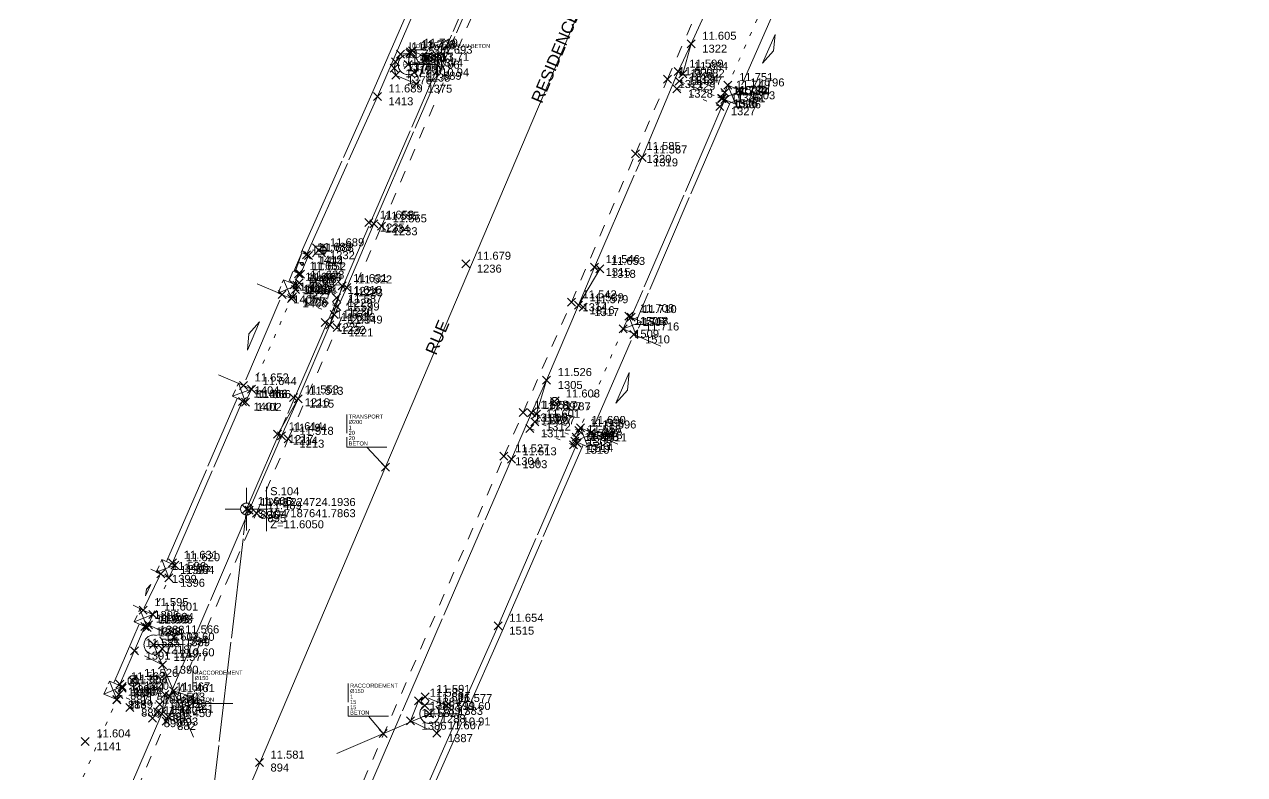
# Model space of a CAD drawing. Header units: metres. Extents: x 1224602 to 1224842, y 7187490 to 7187733.
# Drawn here: x 1224718.64 to 1224749.13, y 7187635.15 to 7187653.9 of the extents above; entities that cross this region are included whole.
import ezdxf
from ezdxf.enums import TextEntityAlignment as Align

# ---------------------------------------------------------------- set-up
doc = ezdxf.new("R2010")
doc.units = ezdxf.units.M
doc.header["$PDMODE"] = 3
doc.header["$PDSIZE"] = 0.1
for name, pattern in [('LL_0821', [0.7, 0.5, -0.2]), ('LL_0822', [2.5, 2.5, 0]), ('LL_0824', [0.35, 0.1, -0.25]), ('LL_0827', [0.2, 0.1, -0.1]), ('LL_0829', [0.6, 0.3, -0.3]), ('SL_1146', [2.5, 2.5, 0]), ('Socle_Continu', [2.5, 2.5, 0]), ('YL_2901', [2.5, 2.5, 0])]:
    doc.linetypes.add(name, pattern=pattern)
for name, color, linetype, lineweight in [('CLOTU_SCS', 212, 'Socle_Continu', 13), ('EAUPO_SCS', 140, 'Socle_Continu', 13), ('ELECT_SCS', 1, 'Socle_Continu', 13), ('GAZFL_SCS', 40, 'Socle_Continu', 13), ('HABIL_SCI', 7, 'Socle_Continu', 13), ('SIGTA_SCI', 7, 'Socle_Continu', 13), ('SIGTM_PSI', 1, 'Socle_Continu', 13), ('SIGTM_SCI', 1, 'Socle_Continu', 13), ('SIGTO_PSI', 255, 'Socle_Continu', 13), ('SIGTO_SCI', 255, 'Socle_Continu', 13), ('TELEC_SCS', 3, 'Socle_Continu', 13), ('VOIRI_SCS', 7, 'Socle_Continu', 13)]:
    doc.layers.add(name, color=color, linetype=linetype, lineweight=lineweight)
for name, color, linetype, lineweight, true_color in [('EAUUS_PSI', 7, 'Socle_Continu', 13, 0x7f3f00), ('EAUUS_SCI', 7, 'Socle_Continu', 13, 0x7f3f00), ('EAUUS_SCS', 7, 'Socle_Continu', 13, 0x7f3f00), ('EAUUS_SCT', 7, 'Socle_Continu', 13, 0x7f3f00), ('SIGTR_PSS', 7, 'Socle_Continu', 13, 0x9966cc), ('SIGTS_PSS', 7, 'Socle_Continu', 13, 0x9966cc)]:
    doc.layers.add(name, color=color, linetype=linetype, lineweight=lineweight, true_color=true_color)
doc.styles.add('Reseaux', font='arial.ttf')
doc.styles.get("Standard").update_dxf_attribs({"font": 'arial.ttf'})
doc.linetypes.add('CL_0181', pattern='A,3,-0.15,0.4,-0.381,["eu",Standard,S=0.254,R=0,X=-0.2,Y=-0.1],-0.381,0.4,-0.15', length=4.862)

# ---------------------------------------------------------------- blocks, each defined once
blk = doc.blocks.new('YP_1521')
at = {"layer": 'SIGTO_SCI', "color": 7, "linetype": 'Socle_Continu'}
blk.add_point((0, 0), dxfattribs=at)
at = {"layer": 'SIGTA_SCI', "linetype": 'Socle_Continu'}
blk.add_attdef('ALT', (0.278, 0.099), '', height=0.2, dxfattribs=at)
at = {"layer": 'SIGTA_SCI', "linetype": 'Socle_Continu', "flags": 9}
blk.add_attdef('CALQUE_ALT', (1.69, -1.18), '', height=0.2, dxfattribs=at)
at = {"layer": 'SIGTM_SCI', "linetype": 'Socle_Continu'}
blk.add_attdef('MAT', (0.278, -0.223), '', height=0.2, dxfattribs=at)
at = {"layer": 'SIGTM_SCI', "linetype": 'Socle_Continu', "flags": 9}
blk.add_attdef('CALQUE_MAT', (1.69, -1.501), '', height=0.2, dxfattribs=at)
at = {"layer": 'SIGTO_SCI', "linetype": 'Socle_Continu', "flags": 9}
for tag, p in [('ID', (1.69, 0.105)), ('NATURE', (1.69, -0.216)), ('FAMILLE', (1.69, -0.538)), ('CALQUE', (1.69, -0.859)), ('PCRS', (1.69, -1.823))]:
    blk.add_attdef(tag, p, '', height=0.2, dxfattribs=at)
blk = doc.blocks.new('YP_2900')
at = {"layer": 'SIGTO_PSI', "linetype": 'Socle_Continu'}
blk.add_line((0.5, 0), (0, 0), dxfattribs=at)
at = {"layer": 'SIGTO_PSI', "linetype": 'Socle_Continu', "flags": 128}
blk.add_lwpolyline([(0.5, -0.55), (0.5, 0.55)], dxfattribs=at)
at = {"layer": 'SIGTO_PSI', "color": 7, "linetype": 'Socle_Continu'}
blk.add_point((0, 0), dxfattribs=at)
at = {"layer": 'SIGTM_PSI', "color": 1, "linetype": 'Socle_Continu'}
blk.add_attdef('MAT', (0.589, 0.345), '', height=0.2, dxfattribs=at)
at = {"layer": 'SIGTM_PSI', "linetype": 'Socle_Continu', "flags": 9}
blk.add_attdef('CALQUE_MAT', (1.598, -0.695), '', height=0.2, dxfattribs=at)
at = {"layer": 'SIGTO_PSI', "linetype": 'Socle_Continu', "flags": 9}
for tag, p in [('ID', (1.598, 0.59)), ('NATURE', (1.598, 0.269)), ('FAMILLE', (1.598, -0.052)), ('CALQUE', (1.598, -0.374)), ('PCRS', (1.598, -1.016))]:
    blk.add_attdef(tag, p, '', height=0.2, dxfattribs=at)
at = {"layer": 'SIGTO_PSI', "linetype": 'Socle_Continu'}
for tag, p in [('X=', (0.589, 0.075)), ('Y=', (0.589, -0.204)), ('Z=', (0.589, -0.482))]:
    blk.add_attdef(tag, p, '', height=0.2, dxfattribs=at)
blk = doc.blocks.new('LP_0842')
at = {"layer": 'VOIRI_SCS', "linetype": 'Socle_Continu', "flags": 128}
blk.add_lwpolyline([(1, 0), (1, 0.5), (0, 0)], dxfattribs=at)
at = {"layer": 'VOIRI_SCS', "linetype": 'Socle_Continu', "flags": 9}
for tag, p in [('ID', (1.488, 0.614)), ('NATURE', (1.488, 0.292)), ('FAMILLE', (1.488, -0.029)), ('CALQUE', (1.488, -0.35)), ('PCRS', (1.488, -0.672))]:
    blk.add_attdef(tag, p, '', height=0.2, dxfattribs=at)
blk = doc.blocks.new('SP_1162')
at = {"layer": 'CLOTU_SCS', "linetype": 'Socle_Continu'}
for p, q in [((0, 0), (1, 1)), ((0, 1), (1, 0))]:
    blk.add_line(p, q, dxfattribs=at)
at = {"layer": 'CLOTU_SCS', "linetype": 'Socle_Continu', "flags": 128}
blk.add_lwpolyline([(1, 0), (0, 0), (0, 1), (1, 1)], close=True, dxfattribs=at)
at = {"layer": 'CLOTU_SCS', "linetype": 'Socle_Continu', "flags": 9}
for tag, p in [('NATURE', (1.089, -0.022)), ('ID', (1.089, 0.299)), ('CALQUE', (1.089, -0.665)), ('FAMILLE', (1.089, -0.344)), ('PCRS', (1.089, -0.986))]:
    blk.add_attdef(tag, p, '', height=0.2, dxfattribs=at)
blk = doc.blocks.new('LP_0841')
at = {"layer": 'VOIRI_SCS', "linetype": 'Socle_Continu', "flags": 128}
blk.add_lwpolyline([(0, 0), (0, 0.5), (1, 0)], dxfattribs=at)
at = {"layer": 'VOIRI_SCS', "linetype": 'Socle_Continu', "flags": 9}
for tag, p in [('ID', (1.428, 0.548)), ('NATURE', (1.428, 0.227)), ('FAMILLE', (1.428, -0.095)), ('CALQUE', (1.428, -0.416)), ('PCRS', (1.428, -0.737))]:
    blk.add_attdef(tag, p, '', height=0.2, dxfattribs=at)
blk = doc.blocks.new('CP_0162')
at = {"layer": 'EAUUS_SCS', "linetype": 'Socle_Continu', "const_width": 0.025, "flags": 128}
for points in [[(-0.063, -0.111), (-0.174, -0.111, -0.405328), (-0.241, -0.045), (-0.241, 0.067, -0.999132), (-0.063, 0.067), (-0.063, 0.022), (-0.218, 0.022)], [(0.048, 0.155), (0.048, -0.034, 0.410802), (0.125, -0.111), (0.225, -0.111), (0.225, 0.155)]]:
    blk.add_lwpolyline(points, format="xyb", dxfattribs=at)
at = {"layer": 'EAUUS_SCS', "linetype": 'Socle_Continu'}
blk.add_circle((0, 0), 0.5, dxfattribs=at)
at = {"layer": 'EAUUS_SCS', "linetype": 'Socle_Continu', "flags": 9}
for tag, p in [('ID', (0.918, 0.522)), ('NATURE', (0.918, 0.2)), ('FAMILLE', (0.918, -0.121)), ('CALQUE', (0.918, -0.442)), ('PCRS', (0.918, -0.763))]:
    blk.add_attdef(tag, p, '', height=0.2, dxfattribs=at)
blk = doc.blocks.new('IP_0641')
at = {"layer": 'TELEC_SCS', "linetype": 'Socle_Continu'}
h = blk.add_hatch(color=256, dxfattribs=at)
edge = h.paths.add_edge_path()
edge.add_ellipse((0.09, 0.082), major_axis=(0.0254, 0.0254), ratio=1, start_angle=269.15333, end_angle=449.15333, ccw=False)
edge.add_ellipse((0.09, 0.082), major_axis=(0.0254, 0.0254), ratio=1, start_angle=89.15333, end_angle=269.15333, ccw=False)
h = blk.add_hatch(color=256, dxfattribs=at)
edge = h.paths.add_edge_path()
edge.add_ellipse((-0.074, -0.082), major_axis=(0.0254, 0.0254), ratio=1, start_angle=269.09778, end_angle=449.09778, ccw=False)
edge.add_ellipse((-0.074, -0.082), major_axis=(0.0254, 0.0254), ratio=1, start_angle=89.09778, end_angle=269.09778, ccw=False)
at = {"layer": 'TELEC_SCS', "linetype": 'Socle_Continu', "flags": 128}
blk.add_lwpolyline([(0.109, -0.25), (0.257, -0.102), (0.257, 0.102), (0.109, 0.25), (-0.094, 0.25), (-0.243, 0.102), (-0.243, -0.102), (-0.094, -0.25)], close=True, dxfattribs=at)
at = {"layer": 'TELEC_SCS', "linetype": 'Socle_Continu'}
for points in [[(0.09, 0.118, 0.04668), (0.058, 0.121, 0.098491), (-0.007, 0.108, 0.098491), (-0.063, 0.071, 0.098491), (-0.1, 0.015, 0.098491), (-0.113, -0.05, 0.04668), (-0.11, -0.082, 0.098491)], [(0.065, 0.108, 0.003694), (0.065, 0.107, 0.098491), (0.057, 0.096, 0.098491), (0.054, 0.082, 0.098491), (0.057, 0.068, 0.098491), (0.065, 0.057, 0.098491), (0.076, 0.049, 0.098491), (0.09, 0.046, 0.098491), (0.104, 0.049, 0.094763), (0.115, 0.056, 0.098491)], [(0.115, 0.056, 0.003694), (0.115, 0.057, 0.098491), (0.123, 0.068, 0.098491), (0.126, 0.082, 0.098491), (0.123, 0.096, 0.098491), (0.115, 0.107, 0.098491), (0.104, 0.115, 0.098491), (0.09, 0.118, 0.098491), (0.076, 0.115, 0.094763), (0.065, 0.108, 0.098491)], [(-0.099, -0.056, 0.003937), (-0.1, -0.057, 0.098491), (-0.107, -0.068, 0.098491), (-0.11, -0.082, 0.098491), (-0.107, -0.096, 0.098491), (-0.1, -0.107, 0.098491), (-0.088, -0.115, 0.098491), (-0.074, -0.118, 0.098491), (-0.06, -0.115, 0.094518), (-0.049, -0.108, 0.098491)], [(-0.049, -0.108, 0.003937), (-0.049, -0.107, 0.098491), (-0.041, -0.096, 0.098491), (-0.038, -0.082, 0.098491), (-0.041, -0.068, 0.098491), (-0.049, -0.057, 0.098491), (-0.06, -0.049, 0.098491), (-0.074, -0.046, 0.098491), (-0.088, -0.049, 0.094518), (-0.099, -0.056, 0.098491)]]:
    blk.add_lwpolyline(points, format="xyb", dxfattribs=at)
at = {"layer": 'TELEC_SCS', "linetype": 'Socle_Continu', "flags": 9}
for tag, p in [('ID', (0.795, 0.57)), ('NATURE', (0.795, 0.248)), ('FAMILLE', (0.795, -0.073)), ('CALQUE', (0.795, -0.394)), ('PCRS', (0.795, -0.715))]:
    blk.add_attdef(tag, p, '', height=0.2, dxfattribs=at)
blk = doc.blocks.new('FP_0404')
at = {"layer": 'ELECT_SCS', "linetype": 'Socle_Continu'}
h = blk.add_hatch(color=91, dxfattribs=at)
edge = h.paths.add_edge_path()
edge.add_ellipse((0.264, 0.162), major_axis=(-0.0287, 0.0287), ratio=1, start_angle=-135, end_angle=45, ccw=False)
edge.add_ellipse((0.264, 0.162), major_axis=(-0.0287, 0.0287), ratio=1, start_angle=45, end_angle=225, ccw=False)
h = blk.add_hatch(color=91, dxfattribs=at)
edge = h.paths.add_edge_path()
edge.add_ellipse((0.264, -0.163), major_axis=(-0.0287, 0.0287), ratio=1, start_angle=-135, end_angle=45, ccw=False)
edge.add_ellipse((0.264, -0.163), major_axis=(-0.0287, 0.0287), ratio=1, start_angle=45, end_angle=225, ccw=False)
at = {"layer": 'ELECT_SCS', "color": 193, "linetype": 'Socle_Continu'}
for p, q in [((-0.325, 0.325), (-0.203, 0.203)), ((0, 0.203), (0, 0.325)), ((0.203, 0.203), (0.325, 0.325)), ((-0.203, 0), (-0.325, 0)), ((-0.203, -0.203), (-0.325, -0.325)), ((0, -0.203), (0, -0.325)), ((0.203, 0), (0.325, 0)), ((0.325, -0.325), (0.203, -0.203))]:
    blk.add_line(p, q, dxfattribs=at)
at = {"layer": 'ELECT_SCS', "color": 91, "linetype": 'Socle_Continu', "flags": 128}
blk.add_lwpolyline([(-0.203, -0.203), (0.203, -0.203), (0.203, 0.203), (-0.203, 0.203)], close=True, dxfattribs=at)
at = {"layer": 'ELECT_SCS', "linetype": 'Socle_Continu', "flags": 128}
blk.add_lwpolyline([(-0.119, -0.115), (-0.014, 0.066), (0.015, 0.019), (0.115, 0.117), (0.012, -0.071), (-0.016, -0.017), (-0.119, -0.115)], dxfattribs=at)
at = {"layer": 'ELECT_SCS', "color": 91, "linetype": 'Socle_Continu'}
for points in [[(0.305, 0.162, 0.098491), (0.302, 0.178, 0.098491), (0.293, 0.191, 0.098491), (0.28, 0.2, 0.098491), (0.264, 0.203, 0.098491), (0.249, 0.2, 0.098491), (0.235, 0.191, 0.098491), (0.227, 0.178, 0.098491), (0.223, 0.162, 0.098491)], [(0.223, 0.162, 0.098491), (0.227, 0.147, 0.098491), (0.235, 0.134, 0.098491), (0.249, 0.125, 0.098491), (0.264, 0.122, 0.098491), (0.28, 0.125, 0.098491), (0.293, 0.134, 0.098491), (0.302, 0.147, 0.098491), (0.305, 0.162, 0.098491)], [(0.305, -0.163, 0.081301), (0.347, -0.095, 0.098491), (0.366, 0, 0.098491), (0.347, 0.095, 0.081301), (0.305, 0.162, 0.098491)], [(0.305, -0.163, 0.098491), (0.302, -0.147, 0.098491), (0.293, -0.134, 0.098491), (0.28, -0.125, 0.098491), (0.264, -0.122, 0.098491), (0.249, -0.125, 0.098491), (0.235, -0.134, 0.098491), (0.227, -0.147, 0.098491), (0.223, -0.163, 0.098491)], [(0.223, -0.163, 0.098491), (0.227, -0.178, 0.098491), (0.235, -0.191, 0.098491), (0.249, -0.2, 0.098491), (0.264, -0.203, 0.098491), (0.28, -0.2, 0.098491), (0.293, -0.191, 0.098491), (0.302, -0.178, 0.098491), (0.305, -0.163, 0.098491)]]:
    blk.add_lwpolyline(points, format="xyb", dxfattribs=at)
at = {"layer": 'ELECT_SCS', "linetype": 'Socle_Continu', "flags": 9}
for tag, p in [('ID', (0.868, 0.47)), ('NATURE', (0.868, 0.148)), ('FAMILLE', (0.868, -0.173)), ('CALQUE', (0.868, -0.494)), ('PCRS', (0.868, -0.815))]:
    blk.add_attdef(tag, p, '', height=0.2, dxfattribs=at)
blk = doc.blocks.new('AP_0001')
at = {"layer": 'EAUPO_SCS', "linetype": 'Socle_Continu'}
blk.add_line((0.113, 0.113), (-0.113, -0.113), dxfattribs=at)
blk.add_circle((0, 0), 0.1, dxfattribs=at)
at = {"layer": 'EAUPO_SCS', "linetype": 'Socle_Continu', "flags": 9}
for tag, p in [('ID', (0.809, 0.507)), ('NATURE', (0.809, 0.186)), ('FAMILLE', (0.809, -0.135)), ('CALQUE', (0.809, -0.456)), ('PCRS', (0.809, -0.778))]:
    blk.add_attdef(tag, p, '', height=0.2, dxfattribs=at)
blk = doc.blocks.new('SP_1161')
at = {"layer": 'CLOTU_SCS', "linetype": 'Socle_Continu'}
for p, q in [((0, 0), (0, 0.275)), ((1, 0.275), (1, 0)), ((0.5, 0.154), (0.344, 0.103)), ((0.656, 0.103), (0.5, 0.154)), ((0.062, 0), (0.938, 0)), ((0.344, 0.103), (0.656, 0.103))]:
    blk.add_line(p, q, dxfattribs=at)
at = {"layer": 'CLOTU_SCS', "linetype": 'Socle_Continu', "flags": 9}
for tag, p in [('ID', (1.36, 0.385)), ('NATURE', (1.36, 0.064)), ('FAMILLE', (1.36, -0.257)), ('CALQUE', (1.36, -0.579)), ('PCRS', (1.36, -0.9))]:
    blk.add_attdef(tag, p, '', height=0.2, dxfattribs=at)
blk = doc.blocks.new('JP_0703')
at = {"layer": 'GAZFL_SCS', "linetype": 'Socle_Continu'}
blk.add_hatch(color=256, dxfattribs=at).paths.add_polyline_path([(0, 0), (0, 0.359), (1, 0.359), (0.088, 0.3)])
h = blk.add_hatch(color=256, dxfattribs=at)
edge = h.paths.add_edge_path()
edge.add_line((0.505, 0.179), (0.471, 0.106))
edge.add_line((0.471, 0.106), (0.471, 0.096))
edge.add_ellipse((0.505, 0.099), major_axis=(-0.0336, 0), ratio=0.758629, start_angle=5.44598, end_angle=174.55402)
edge.add_line((0.538, 0.096), (0.538, 0.106))
edge.add_line((0.538, 0.106), (0.505, 0.179))
at = {"layer": 'GAZFL_SCS', "linetype": 'Socle_Continu', "flags": 128}
blk.add_lwpolyline([(0, 0.359), (0, 0), (1, 0), (1, 0.359)], close=True, dxfattribs=at)
at = {"layer": 'GAZFL_SCS', "linetype": 'Socle_Continu'}
blk.add_lwpolyline([(0, 0), (0, 0.359), (1, 0.359), (0.088, 0.3)], close=True, dxfattribs=at)
blk.add_lwpolyline([(0.578, 0.106), (0.578, 0.124), (0.505, 0.281), (0.432, 0.124), (0.432, 0.106, 0.066358), (0.436, 0.095, 0.1059), (0.452, 0.076, 0.086348), (0.476, 0.064, 0.076263), (0.505, 0.059, 0.076263), (0.534, 0.064, 0.086348), (0.557, 0.076, 0.1059), (0.574, 0.095, 0.066358)], format="xyb", close=True, dxfattribs=at)
at = {"layer": 'GAZFL_SCS', "linetype": 'Socle_Continu', "flags": 9}
for tag, p in [('ID', (1.013, 0.696)), ('NATURE', (1.013, 0.374)), ('FAMILLE', (1.013, 0.053)), ('CALQUE', (1.013, -0.268)), ('PCRS', (1.013, -0.589))]:
    blk.add_attdef(tag, p, '', height=0.2, dxfattribs=at)
blk = doc.blocks.new('YP_2903')
at = {"layer": 'SIGTR_PSS', "color": 1, "linetype": 'Socle_Continu'}
blk.add_line((0, 0.15), (0, 0.533), dxfattribs=at)
at = {"layer": 'SIGTR_PSS', "color": 5, "linetype": 'Socle_Continu'}
blk.add_line((-0.15, 0), (-0.533, 0), dxfattribs=at)
at = {"layer": 'SIGTR_PSS', "color": 3, "linetype": 'Socle_Continu'}
blk.add_line((0.15, 0), (0.533, 0), dxfattribs=at)
at = {"layer": 'SIGTR_PSS', "color": 2, "linetype": 'Socle_Continu'}
blk.add_line((0, -0.15), (0, -0.533), dxfattribs=at)
at = {"layer": 'SIGTR_PSS', "color": 4, "linetype": 'Socle_Continu'}
blk.add_circle((0, 0), 0.15, dxfattribs=at)
at = {"layer": 'SIGTR_PSS', "linetype": 'Socle_Continu', "flags": 9}
for tag, p in [('ID', (1.343, 0.305)), ('NATURE', (1.343, -0.016)), ('FAMILLE', (1.343, -0.337)), ('CALQUE', (1.343, -0.659)), ('PCRS', (1.343, -0.98))]:
    blk.add_attdef(tag, p, '', height=0.2, dxfattribs=at)
blk = doc.blocks.new('ZP_1565')
at = {"layer": 'HABIL_SCI', "linetype": 'Socle_Continu'}
blk.add_attdef('TYPE', text='', height=0.3, dxfattribs=at).set_placement((0, 0), align=Align.MIDDLE_CENTER)
at = {"layer": 'HABIL_SCI', "linetype": 'Socle_Continu', "flags": 9}
for tag, p in [('ID', (0.547, -0.599)), ('NATURE', (0.547, -0.92)), ('FAMILLE', (0.547, -1.242)), ('CALQUE', (0.547, -1.563)), ('PCRS', (0.533, -1.833))]:
    blk.add_attdef(tag, p, '', height=0.2, dxfattribs=at)
blk = doc.blocks.new('*U81')
at = {"layer": 'EAUUS_SCI', "linetype": 'Socle_Continu'}
blk.add_line((-0.926, 0.992), (0, 0), dxfattribs=at)
at = {"layer": 'EAUUS_SCI', "linetype": 'Socle_Continu', "flags": 128}
blk.add_lwpolyline([(0.074, 0.992), (-1.926, 0.992), (-1.926, 2.63)], dxfattribs=at)
at = {"layer": 'EAUUS_SCI', "linetype": 'Socle_Continu'}
blk.add_point((0, 0), dxfattribs=at)
for tag, p in [('TYPE', (-1.838, 2.425)), ('DIAM', (-1.838, 2.155)), ('NBR', (-1.838, 1.876)), ('LARG', (-1.838, 1.611)), ('HAUT', (-1.838, 1.345)), ('MATER', (-1.838, 1.079))]:
    blk.add_attdef(tag, p, '', height=0.2, dxfattribs=at)
at = {"layer": 'EAUUS_SCI', "linetype": 'Socle_Continu', "flags": 9}
for tag, p in [('NATURE', (2.47, 1.097)), ('ID', (2.47, 1.418)), ('CALQUE', (2.47, 0.454)), ('FAMILLE', (2.47, 0.776))]:
    blk.add_attdef(tag, p, '', height=0.2, dxfattribs=at)
blk = doc.blocks.new('CP_2101')
at = {"layer": 'EAUUS_PSI', "linetype": 'Socle_Continu'}
blk.add_line((0.733, 0), (0, 0), dxfattribs=at)
at = {"layer": 'EAUUS_PSI', "linetype": 'Socle_Continu', "flags": 128}
blk.add_lwpolyline([(0.733, -0.3), (0.733, 0.3)], dxfattribs=at)
at = {"layer": 'EAUUS_PSI', "linetype": 'Socle_Continu'}
blk.add_point((0, 0), dxfattribs=at)
at = {"layer": 'EAUUS_PSI', "linetype": 'Socle_Continu', "style": 'Reseaux', "flags": 9}
for tag, p in [('ID', (2.525, 0.541)), ('NATURE', (2.525, 0.22))]:
    blk.add_attdef(tag, p, '', height=0.2, dxfattribs=at)
at = {"layer": 'EAUUS_PSI', "linetype": 'Socle_Continu'}
for tag, p in [('TAMPON', (0.824, 0.196)), ('RADIER', (0.824, -0.192))]:
    blk.add_attdef(tag, text='', height=0.2, dxfattribs=at).set_placement(p, align=Align.MIDDLE_LEFT)
at = {"layer": 'EAUUS_PSI', "linetype": 'Socle_Continu', "flags": 9}
for tag, p in [('FAMILLE', (2.525, -0.101)), ('CALQUE', (2.525, -0.423))]:
    blk.add_attdef(tag, p, '', height=0.2, dxfattribs=at)
blk = doc.blocks.new('*U87')
at = {"layer": 'EAUUS_SCI', "linetype": 'Socle_Continu'}
blk.add_line((1.974, -0.62), (0, 0), dxfattribs=at)
at = {"layer": 'EAUUS_SCI', "linetype": 'Socle_Continu', "flags": 128}
blk.add_lwpolyline([(2.974, -0.62), (0.974, -0.62), (0.974, 1.019)], dxfattribs=at)
at = {"layer": 'EAUUS_SCI', "linetype": 'Socle_Continu'}
blk.add_point((0, 0), dxfattribs=at)
at = {"layer": 'EAUUS_SCI', "linetype": 'Socle_Continu', "flags": 9}
for tag, p in [('NATURE', (2.47, 1.097)), ('ID', (2.47, 1.418)), ('CALQUE', (2.47, 0.454)), ('FAMILLE', (2.47, 0.776))]:
    blk.add_attdef(tag, p, '', height=0.2, dxfattribs=at)
at = {"layer": 'EAUUS_SCI', "linetype": 'Socle_Continu'}
for tag, p in [('TYPE', (1.063, 0.814)), ('DIAM', (1.063, 0.543)), ('NBR', (1.063, 0.265)), ('LARG', (1.063, -0.001)), ('HAUT', (1.063, -0.267)), ('MATER', (1.063, -0.532))]:
    blk.add_attdef(tag, p, '', height=0.2, dxfattribs=at)
blk = doc.blocks.new('*U86')
at = {"layer": 'EAUUS_SCI', "linetype": 'Socle_Continu'}
blk.add_line((-0.746, 0.865), (0, 0), dxfattribs=at)
at = {"layer": 'EAUUS_SCI', "linetype": 'Socle_Continu', "flags": 128}
blk.add_lwpolyline([(0.254, 0.865), (-1.746, 0.865), (-1.746, 2.504)], dxfattribs=at)
at = {"layer": 'EAUUS_SCI', "linetype": 'Socle_Continu'}
blk.add_point((0, 0), dxfattribs=at)
for tag, p in [('TYPE', (-1.657, 2.298)), ('DIAM', (-1.657, 2.028)), ('NBR', (-1.657, 1.75)), ('LARG', (-1.657, 1.484)), ('HAUT', (-1.657, 1.218)), ('MATER', (-1.657, 0.952))]:
    blk.add_attdef(tag, p, '', height=0.2, dxfattribs=at)
at = {"layer": 'EAUUS_SCI', "linetype": 'Socle_Continu', "flags": 9}
for tag, p in [('NATURE', (2.47, 1.097)), ('ID', (2.47, 1.418)), ('CALQUE', (2.47, 0.454)), ('FAMILLE', (2.47, 0.776))]:
    blk.add_attdef(tag, p, '', height=0.2, dxfattribs=at)
blk = doc.blocks.new('*U83')
at = {"layer": 'EAUUS_SCI', "linetype": 'Socle_Continu'}
blk.add_line((0.091, 0.743), (0, 0), dxfattribs=at)
at = {"layer": 'EAUUS_SCI', "linetype": 'Socle_Continu', "flags": 128}
blk.add_lwpolyline([(0.764, 0.743), (0.091, 0.743), (0.091, 1.1)], dxfattribs=at)
at = {"layer": 'EAUUS_SCI', "linetype": 'Socle_Continu'}
blk.add_point((0, 0), dxfattribs=at)
blk.add_attdef('TXT', (0.179, 0.83), '', height=0.2, dxfattribs=at)
at = {"layer": 'EAUUS_SCI', "linetype": 'Socle_Continu', "flags": 9}
for tag, p in [('NATURE', (1.967, -0.177)), ('ID', (1.967, 0.144)), ('FAMILLE', (1.967, -0.499)), ('CALQUE', (1.967, -0.82)), ('PCRS', (1.967, -1.141))]:
    blk.add_attdef(tag, p, '', height=0.2, dxfattribs=at)

msp = doc.modelspace()

# ---------------------------------------------------------------- linework, layer by layer
at = {"layer": 'CLOTU_SCS', "linetype": 'SL_1146'}
for points in [[(1224725.555, 7187648.199, 11.673), (1224727.323, 7187652.158, 11.708), (1224728.895, 7187655.778, 11.769), (1224729.067, 7187656.259, 11.776), (1224729.22, 7187656.606, 11.776)], [(1224725.692, 7187648.138, 11.689), (1224727.461, 7187652.097, 11.689), (1224729.034, 7187655.723, 11.778), (1224729.206, 7187656.204, 11.771), (1224729.352, 7187656.535, 11.779), (1224729.358, 7187656.547, 11.775)], [(1224736.145, 7187652.019, 11.735), (1224733.806, 7187646.582, 11.71), (1224733.804, 7187646.577, 11.71)], [(1224736.283, 7187651.96, 11.78), (1224733.942, 7187646.517, 11.716)], [(1224725.248, 7187647.461, 11.668), (1224725.349, 7187647.72, 11.668)], [(1224725.387, 7187647.405, 11.609), (1224725.489, 7187647.665, 11.651)], [(1224722.197, 7187640.474, 11.601), (1224723.959, 7187644.551, 11.649)], [(1224722.333, 7187640.412, 11.627), (1224722.346, 7187640.442, 11.631), (1224724.096, 7187644.49, 11.665)], [(1224732.462, 7187643.45, 11.677), (1224732.455, 7187643.435, 11.678), (1224730.48, 7187638.869, 11.654), (1224728.251, 7187633.85, 11.672), (1224724.049, 7187624.222, 11.565), (1224723.066, 7187621.957, 11.529)], [(1224732.6, 7187643.391, 11.69), (1224730.617, 7187638.809, 11.654), (1224728.388, 7187633.789, 11.671), (1224724.186, 7187624.162, 11.565), (1224723.209, 7187621.913, 11.529)], [(1224720.877, 7187637.439, 11.589), (1224721.512, 7187638.909, 11.59)], [(1224721.015, 7187637.382, 11.561), (1224721.649, 7187638.849, 11.605)]]:
    msp.add_polyline3d(points, dxfattribs=at)
at = {"layer": 'EAUUS_SCT', "linetype": 'CL_0181'}
for points in [[(1224735.705, 7187661.766, 10.49), (1224719.622, 7187623.902, 10.15)], [(1224721.871, 7187638.397, 10.6), (1224722.864, 7187636.081, 10.6)], [(1224728.767, 7187636.669, 10.91), (1224726.451, 7187635.676, 10.91)]]:
    msp.add_polyline3d(points, dxfattribs=at)
at = {"layer": 'SIGTS_PSS', "linetype": 'YL_2901'}
msp.add_polyline3d([(1224718.643, 7187594.665, 11.273), (1224724.194, 7187641.786, 11.605), (1224743.464, 7187686.347, 12.019), (1224774.759, 7187705.496, 12.369), (1224807.6, 7187693.028, 12.688), (1224838.124, 7187643.847, 11.839), (1224818.746, 7187610.542, 11.62), (1224772.174, 7187599.12, 11.427)], close=True, dxfattribs=at)
at = {"layer": 'VOIRI_SCS', "linetype": 'LL_0822'}
for points in [[(1224721.058, 7187634.314, 11.425), (1224722.076, 7187636.668, 11.442), (1224722.268, 7187637.111, 11.461), (1224724.256, 7187641.759, 11.487), (1224725.07, 7187643.617, 11.494), (1224725.481, 7187644.541, 11.513), (1224726.27, 7187646.385, 11.536), (1224726.698, 7187647.323, 11.522), (1224727.373, 7187648.914, 11.555), (1224730.291, 7187655.662, 11.618), (1224730.71, 7187656.624, 11.619), (1224731.505, 7187658.475, 11.649), (1224731.901, 7187659.4, 11.651), (1224732.838, 7187661.527, 11.668), (1224737.534, 7187672.401, 11.761), (1224737.927, 7187673.325, 11.773), (1224738.322, 7187674.257, 11.789), (1224739.227, 7187676.315, 11.803), (1224740.334, 7187678.891, 11.829), (1224740.735, 7187679.819, 11.83), (1224744.681, 7187688.986, 11.907), (1224746.133, 7187692.369, 11.941)], [(1224727.055, 7187634.359, 11.453), (1224730.809, 7187643.029, 11.513), (1224731.312, 7187644.19, 11.517), (1224731.69, 7187645.009, 11.526), (1224732.487, 7187646.877, 11.539), (1224732.887, 7187647.833, 11.546), (1224734.074, 7187650.571, 11.567), (1224734.978, 7187652.717, 11.599), (1224735.302, 7187653.413, 11.605), (1224735.711, 7187654.302, 11.597), (1224736.233, 7187655.516, 11.612), (1224736.644, 7187656.479, 11.625), (1224737.872, 7187659.325, 11.661), (1224738.555, 7187660.943, 11.689), (1224738.975, 7187661.854, 11.672), (1224739.77, 7187663.709, 11.684), (1224740.175, 7187664.642, 11.675), (1224743.342, 7187671.957, 11.824)]]:
    msp.add_polyline3d(points, dxfattribs=at)
at = {"layer": 'VOIRI_SCS', "linetype": 'LL_0829'}
for points in [[(1224721.222, 7187634.231, 11.432), (1224722.181, 7187636.487, 11.45), (1224722.239, 7187636.598, 11.461), (1224724.439, 7187641.68, 11.489), (1224725.237, 7187643.541, 11.518), (1224726.46, 7187646.32, 11.549), (1224727.566, 7187648.85, 11.565), (1224730.462, 7187655.581, 11.63), (1224732.075, 7187659.31, 11.66), (1224732.999, 7187661.437, 11.686), (1224737.7, 7187672.316, 11.771)], [(1224726.87, 7187634.426, 11.472), (1224730.625, 7187643.104, 11.527), (1224731.102, 7187644.194, 11.528), (1224732.308, 7187646.951, 11.542), (1224733.907, 7187650.659, 11.585), (1224734.709, 7187652.528, 11.6), (1224735.526, 7187654.382, 11.619), (1224736.479, 7187656.545, 11.638), (1224737.677, 7187659.395, 11.682), (1224738.379, 7187661.013, 11.699), (1224739.599, 7187663.79, 11.693), (1224739.988, 7187664.723, 11.705), (1224743.133, 7187672.052, 11.786)]]:
    msp.add_polyline3d(points, dxfattribs=at)
at = {"layer": 'VOIRI_SCS', "linetype": 'LL_0824'}
for points in [[(1224737.234, 7187654.664, 11.768), (1224736.221, 7187652.379, 11.751)], [(1224735.092, 7187652.659, 11.684), (1224736.144, 7187652.191, 11.749)], [(1224736.015, 7187651.848, 11.751), (1224734.945, 7187652.289, 11.697)], [(1224725.504, 7187647.441, 11.628), (1224726.441, 7187647.061, 11.616)], [(1224724.316, 7187644.784, 11.644), (1224725.313, 7187647.05, 11.626)], [(1224725.339, 7187647.09, 11.611), (1224726.384, 7187646.647, 11.599)], [(1224733.6, 7187646.287, 11.718), (1224732.533, 7187643.812, 11.69)], [(1224731.434, 7187644.154, 11.597), (1224732.496, 7187643.744, 11.668)], [(1224732.359, 7187643.39, 11.685), (1224731.27, 7187643.8, 11.607)], [(1224721.853, 7187639.15, 11.601), (1224722.255, 7187640.065, 11.564)], [(1224721.088, 7187637.307, 11.504), (1224722.024, 7187636.898, 11.503)], [(1224719.742, 7187634.203, 11.607), (1224719.972, 7187634.773, 11.604), (1224720.954, 7187637.028, 11.504)], [(1224720.951, 7187637.019, 11.507), (1224721.281, 7187636.823, 11.51), (1224721.846, 7187636.557, 11.48)]]:
    msp.add_polyline3d(points, dxfattribs=at)
at = {"layer": 'VOIRI_SCS', "linetype": 'LL_0821'}
for points in [[(1224728.705, 7187653.065, 11.693), (1224728.434, 7187652.413, 11.689), (1224727.926, 7187652.623, 11.716), (1224727.884, 7187652.798, 11.725), (1224727.918, 7187652.962, 11.731), (1224728.038, 7187653.151, 11.751), (1224728.269, 7187653.175, 11.725), (1224728.291, 7187653.208, 11.723), (1224728.34, 7187653.238, 11.719)], [(1224729.201, 7187636.865, 11.577), (1224728.658, 7187637.092, 11.591), (1224728.492, 7187636.996, 11.588), (1224728.289, 7187636.493, 11.581), (1224728.946, 7187636.183, 11.607)]]:
    msp.add_polyline3d(points, close=True, dxfattribs=at)
at = {"layer": 'VOIRI_SCS', "linetype": 'LL_0827'}
for points in [[(1224736.061, 7187652.04, 11.734), (1224735.006, 7187652.476, 11.682)], [(1224725.418, 7187647.275, 11.602), (1224726.451, 7187646.844, 11.587)], [(1224732.427, 7187643.585, 11.656), (1224731.395, 7187643.968, 11.601)], [(1224721.006, 7187637.15, 11.494), (1224721.972, 7187636.72, 11.479)]]:
    msp.add_polyline3d(points, dxfattribs=at)
at = {"layer": 'VOIRI_SCS', "linetype": 'LL_0821'}
msp.add_polyline3d([(1224721.744, 7187638.891, 11.584), (1224722.379, 7187638.581, 11.566), (1224722.092, 7187637.893, 11.577), (1224721.393, 7187638.245, 11.585)], dxfattribs=at)

# ---------------------------------------------------------------- block references
at = {"layer": 'CLOTU_SCS', "linetype": 'Socle_Continu'}
for p, xscale, yscale, rotation in [((1224737.51, 7187654.538, 11.776), 2.50383657271672, 2.50383657271672, 246.2375964823671), ((1224724.117, 7187644.874, 11.652), 2.469684679794086, 2.469684679794086, 66.99301052787185), ((1224733.871, 7187646.148, 11.716), 2.673306646844644, 2.673306646844644, 246.3787783982376), ((1224721.611, 7187639.261, 11.595), 1.004237318319881, 1.004237318319881, 64.10359336467363)]:
    msp.add_blockref('SP_1161', p, dxfattribs=dict(at, xscale=xscale, yscale=yscale, rotation=rotation))
at = {"layer": 'CLOTU_SCS', "color": 6, "linetype": 'Socle_Continu'}
for p, xscale, yscale, rotation in [((1224736.221, 7187652.379, 11.751), 0.3603278495103387, 0.3603278495103387, 246.7491701368693), ((1224725.313, 7187647.05, 11.626), 0.3567462259491027, 0.3567462259491027, 68.04147807078533), ((1224733.741, 7187646.605, 11.708), 0.3476037086129595, 0.3476037086129595, 246.2206871745076), ((1224724.169, 7187644.457, 11.666), 0.358560952733129, 0.358560952733129, 65.84070640082832), ((1224732.533, 7187643.812, 11.69), 0.3609169899822389, 0.3609169899822389, 246.9473035564309), ((1224722.255, 7187640.065, 11.564), 0.3492116051236693, 0.3492116051236693, 65.7181069982524), ((1224721.713, 7187638.826, 11.603), 0.3532112520944545, 0.3532112520944545, 66.54114722779867), ((1224720.954, 7187637.028, 11.504), 0.3496912749647879, 0.3496912749647879, 67.33249345361547)]:
    msp.add_blockref('SP_1162', p, dxfattribs=dict(at, xscale=xscale, yscale=yscale, rotation=rotation))
at = {"layer": 'EAUPO_SCS', "linetype": 'Socle_Continu'}
msp.add_blockref('AP_0001', (1224731.891, 7187644.474, 11.608), dxfattribs=at)
at = {"layer": 'EAUUS_PSI', "linetype": 'Socle_Continu'}
ref = msp.add_blockref('CP_2101', (1224728.233, 7187652.891, 11.713), dxfattribs=at)
ref.add_attrib('TAMPON', '11.71', dxfattribs={"linetype": 'Socle_Continu', "height": 0.2}).set_placement((1224729.056, 7187653.086), align=Align.MIDDLE_LEFT)
ref.add_attrib('RADIER', '10.94', dxfattribs={"linetype": 'Socle_Continu', "height": 0.2}).set_placement((1224729.056, 7187652.698), align=Align.MIDDLE_LEFT)
ref = msp.add_blockref('CP_2101', (1224721.871, 7187638.397, 11.602), dxfattribs=at)
ref.add_attrib('TAMPON', '11.60', dxfattribs={"linetype": 'Socle_Continu', "height": 0.2}).set_placement((1224722.695, 7187638.592), align=Align.MIDDLE_LEFT)
ref.add_attrib('RADIER', '10.60', dxfattribs={"linetype": 'Socle_Continu', "height": 0.2}).set_placement((1224722.695, 7187638.205), align=Align.MIDDLE_LEFT)
ref = msp.add_blockref('CP_2101', (1224728.767, 7187636.669, 11.599), dxfattribs=at)
ref.add_attrib('TAMPON', '11.60', dxfattribs={"linetype": 'Socle_Continu', "height": 0.2}).set_placement((1224729.591, 7187636.864), align=Align.MIDDLE_LEFT)
ref.add_attrib('RADIER', '10.91', dxfattribs={"linetype": 'Socle_Continu', "height": 0.2}).set_placement((1224729.591, 7187636.477), align=Align.MIDDLE_LEFT)
at = {"layer": 'EAUUS_SCI', "linetype": 'Socle_Continu'}
ref = msp.add_blockref('*U83', (1224728.233, 7187652.891, 11.713), dxfattribs=dict(at, xscale=0.5, yscale=0.5, zscale=0.5))
ref.add_attrib('TXT', 'COTE SUR CHAPEAU BETON', (1224728.322, 7187653.306), dxfattribs={"linetype": 'Socle_Continu', "height": 0.1})
at = {"layer": 'EAUUS_SCI', "linetype": 'Socle_Continu', "xscale": 0.5, "yscale": 0.5, "zscale": 0.5}
for name, p, values in [('*U81', (1224727.663, 7187642.834), {'TYPE': 'TRANSPORT', 'DIAM': 'Ø200', 'NBR': '1', 'LARG': '20', 'HAUT': '20', 'MATER': 'BETON'}), ('*U87', (1224722.367, 7187637.239), {'TYPE': 'RACCORDEMENT', 'DIAM': 'Ø150', 'NBR': '1', 'LARG': '15', 'HAUT': '15', 'MATER': 'BETON'}), ('*U86', (1224727.609, 7187636.173), {'TYPE': 'RACCORDEMENT', 'DIAM': 'Ø150', 'NBR': '1', 'LARG': '15', 'HAUT': '15', 'MATER': 'BETON'})]:
    msp.add_blockref(name, p, dxfattribs=at).add_auto_attribs(values)
at = {"layer": 'EAUUS_SCS', "linetype": 'Socle_Continu'}
for p, xscale, yscale in [((1224728.233, 7187652.891, 11.713), 0.503088896976507, 0.503088896976507), ((1224721.871, 7187638.397, 11.602), 0.4816672483471725, 0.4816672483471725), ((1224728.767, 7187636.669, 11.599), 0.4872052752847497, 0.4872052752847497)]:
    msp.add_blockref('CP_0162', p, dxfattribs=dict(at, xscale=xscale, yscale=yscale))
at = {"layer": 'ELECT_SCS', "linetype": 'Socle_Continu', "xscale": 0.5, "yscale": 0.5}
msp.add_blockref('FP_0404', (1224726, 7187648.252, 11.689), dxfattribs=at)
at = {"layer": 'GAZFL_SCS', "linetype": 'Socle_Continu', "xscale": 0.5069694335382006, "yscale": 0.5069694335382006, "rotation": 67.35494112956067}
msp.add_blockref('JP_0703', (1224725.545, 7187647.652, 11.652), dxfattribs=at)
at = {"layer": 'HABIL_SCI', "linetype": 'Socle_Continu', "rotation": 67.19118217492905}
msp.add_blockref('ZP_1565', (1224733.382, 7187656.595), dxfattribs=at).add_auto_attribs({'TYPE': 'RUE                                                   RESIDENCE                                                   DES                                                   AJONCS'})
at = {"layer": 'SIGTO_PSI', "color": 193, "linetype": 'Socle_Continu'}
msp.add_blockref('YP_2900', (1224724.194, 7187641.786, 11.605), dxfattribs=at).add_auto_attribs({'MAT': 'S.104', 'X=': 'X=1224724.1936', 'Y=': 'Y=7187641.7863', 'Z=': 'Z=11.6050'})
at = {"layer": 'SIGTO_SCI', "linetype": 'Socle_Continu'}
for p, values in [((1224728.34, 7187653.238, 11.719), {'ALT': '11.719', 'MAT': '1382'}), ((1224735.302, 7187653.413, 11.605), {'ALT': '11.605', 'MAT': '1322'}), ((1224727.918, 7187652.962, 11.731), {'ALT': '11.731', 'MAT': '1378'}), ((1224728.038, 7187653.151, 11.751), {'ALT': '11.751', 'MAT': '1379'}), ((1224728.269, 7187653.175, 11.725), {'ALT': '11.725', 'MAT': '1380'}), ((1224728.291, 7187653.208, 11.723), {'ALT': '11.723', 'MAT': '1381'}), ((1224728.705, 7187653.065, 11.693), {'ALT': '11.693', 'MAT': '1374'}), ((1224727.884, 7187652.798, 11.725), {'ALT': '11.725', 'MAT': '1377'}), ((1224727.926, 7187652.623, 11.716), {'ALT': '11.716', 'MAT': '1376'}), ((1224728.233, 7187652.891, 11.713), {'ALT': '11.713', 'MAT': '1237'}), ((1224728.385, 7187652.69, 11.706), {'ALT': '11.706', 'MAT': '1238'}), ((1224734.978, 7187652.717, 11.599), {'ALT': '11.599', 'MAT': '1323'}), ((1224735.092, 7187652.659, 11.684), {'ALT': '11.684', 'MAT': '1324'}), ((1224728.434, 7187652.413, 11.689), {'ALT': '11.689', 'MAT': '1375'}), ((1224734.709, 7187652.528, 11.6), {'ALT': '11.600', 'MAT': '1321'}), ((1224735.006, 7187652.476, 11.682), {'ALT': '11.682', 'MAT': '1329'}), ((1224736.221, 7187652.379, 11.751), {'ALT': '11.751', 'MAT': '1504'}), ((1224727.461, 7187652.097, 11.689), {'ALT': '11.689', 'MAT': '1413'}), ((1224734.945, 7187652.289, 11.697), {'ALT': '11.697', 'MAT': '1328'}), ((1224736.061, 7187652.04, 11.734), {'ALT': '11.734', 'MAT': '1326'}), ((1224736.079, 7187652.048, 11.732), {'ALT': '11.732', 'MAT': '1505'}), ((1224736.144, 7187652.191, 11.749), {'ALT': '11.749', 'MAT': '1325'}), ((1224736.146, 7187652.023, 11.734), {'ALT': '11.734', 'MAT': '1506'}), ((1224736.501, 7187652.247, 11.796), {'ALT': '11.796', 'MAT': '1503'}), ((1224736.015, 7187651.848, 11.751), {'ALT': '11.751', 'MAT': '1327'}), ((1224733.907, 7187650.659, 11.585), {'ALT': '11.585', 'MAT': '1320'}), ((1224734.074, 7187650.571, 11.567), {'ALT': '11.567', 'MAT': '1319'}), ((1224727.247, 7187648.943, 11.658), {'ALT': '11.658', 'MAT': '1235'}), ((1224727.373, 7187648.914, 11.555), {'ALT': '11.555', 'MAT': '1234'}), ((1224727.566, 7187648.85, 11.565), {'ALT': '11.565', 'MAT': '1233'}), ((1224725.692, 7187648.138, 11.689), {'ALT': '11.689', 'MAT': '1412'}), ((1224725.741, 7187648.119, 11.688), {'ALT': '11.688', 'MAT': '1411'}), ((1224726, 7187648.252, 11.689), {'ALT': '11.689', 'MAT': '1232'}), ((1224729.669, 7187647.916, 11.679), {'ALT': '11.679', 'MAT': '1236'}), ((1224732.887, 7187647.833, 11.546), {'ALT': '11.546', 'MAT': '1315'}), ((1224733.018, 7187647.786, 11.653), {'ALT': '11.653', 'MAT': '1318'}), ((1224725.489, 7187647.665, 11.651), {'ALT': '11.651', 'MAT': '1409'}), ((1224725.504, 7187647.441, 11.628), {'ALT': '11.628', 'MAT': '1228'}), ((1224725.545, 7187647.652, 11.652), {'ALT': '11.652', 'MAT': '1410'}), ((1224725.082, 7187647.147, 11.664), {'ALT': '11.664', 'MAT': '1405'}), ((1224725.381, 7187647.39, 11.607), {'ALT': '11.607', 'MAT': '1408'}), ((1224725.418, 7187647.275, 11.602), {'ALT': '11.602', 'MAT': '1227'}), ((1224725.447, 7187647.381, 11.609), {'ALT': '11.609', 'MAT': '1407'}), ((1224726.581, 7187647.359, 11.631), {'ALT': '11.631', 'MAT': '1224'}), ((1224726.698, 7187647.323, 11.522), {'ALT': '11.522', 'MAT': '1223'}), ((1224725.313, 7187647.05, 11.626), {'ALT': '11.626', 'MAT': '1406'}), ((1224725.339, 7187647.09, 11.611), {'ALT': '11.611', 'MAT': '1226'}), ((1224726.441, 7187647.061, 11.616), {'ALT': '11.616', 'MAT': '1229'}), ((1224726.451, 7187646.844, 11.587), {'ALT': '11.587', 'MAT': '1230'}), ((1224732.308, 7187646.951, 11.542), {'ALT': '11.542', 'MAT': '1314'}), ((1224732.487, 7187646.877, 11.539), {'ALT': '11.539', 'MAT': '1316'}), ((1224732.6, 7187646.83, 11.579), {'ALT': '11.579', 'MAT': '1317'}), ((1224726.384, 7187646.647, 11.599), {'ALT': '11.599', 'MAT': '1231'}), ((1224733.741, 7187646.605, 11.708), {'ALT': '11.708', 'MAT': '1508'}), ((1224733.806, 7187646.582, 11.71), {'ALT': '11.710', 'MAT': '1507'}), ((1224726.159, 7187646.45, 11.574), {'ALT': '11.574', 'MAT': '1225'}), ((1224726.27, 7187646.385, 11.536), {'ALT': '11.536', 'MAT': '1222'}), ((1224726.46, 7187646.32, 11.549), {'ALT': '11.549', 'MAT': '1221'}), ((1224733.6, 7187646.287, 11.718), {'ALT': '11.718', 'MAT': '1509'}), ((1224733.871, 7187646.148, 11.716), {'ALT': '11.716', 'MAT': '1510'}), ((1224731.69, 7187645.009, 11.526), {'ALT': '11.526', 'MAT': '1305'}), ((1224724.117, 7187644.874, 11.652), {'ALT': '11.652', 'MAT': '1404'}), ((1224724.316, 7187644.784, 11.644), {'ALT': '11.644', 'MAT': '1403'}), ((1224724.088, 7187644.47, 11.666), {'ALT': '11.666', 'MAT': '1401'}), ((1224724.169, 7187644.457, 11.666), {'ALT': '11.666', 'MAT': '1402'}), ((1224725.368, 7187644.576, 11.553), {'ALT': '11.553', 'MAT': '1216'}), ((1224725.481, 7187644.541, 11.513), {'ALT': '11.513', 'MAT': '1215'}), ((1224731.891, 7187644.474, 11.608), {'ALT': '11.608', 'MAT': '1287'}), ((1224731.102, 7187644.194, 11.528), {'ALT': '11.528', 'MAT': '1313'}), ((1224731.312, 7187644.19, 11.517), {'ALT': '11.517', 'MAT': '1306'}), ((1224731.434, 7187644.154, 11.597), {'ALT': '11.597', 'MAT': '1307'}), ((1224731.27, 7187643.8, 11.607), {'ALT': '11.607', 'MAT': '1311'}), ((1224731.395, 7187643.968, 11.601), {'ALT': '11.601', 'MAT': '1312'}), ((1224732.533, 7187643.812, 11.69), {'ALT': '11.690', 'MAT': '1512'}), ((1224724.968, 7187643.655, 11.614), {'ALT': '11.614', 'MAT': '1217'}), ((1224725.07, 7187643.617, 11.494), {'ALT': '11.494', 'MAT': '1214'}), ((1224725.237, 7187643.541, 11.518), {'ALT': '11.518', 'MAT': '1213'}), ((1224732.391, 7187643.48, 11.667), {'ALT': '11.667', 'MAT': '1513'}), ((1224732.427, 7187643.585, 11.656), {'ALT': '11.656', 'MAT': '1309'}), ((1224732.496, 7187643.744, 11.668), {'ALT': '11.668', 'MAT': '1308'}), ((1224732.8, 7187643.699, 11.696), {'ALT': '11.696', 'MAT': '1511'}), ((1224732.359, 7187643.39, 11.685), {'ALT': '11.685', 'MAT': '1310'}), ((1224732.455, 7187643.435, 11.678), {'ALT': '11.678', 'MAT': '1514'}), ((1224730.625, 7187643.104, 11.527), {'ALT': '11.527', 'MAT': '1304'}), ((1224730.809, 7187643.029, 11.513), {'ALT': '11.513', 'MAT': '1303'}), ((1224724.194, 7187641.786, 11.605), {'ALT': '11.605', 'MAT': 'S.104'}), ((1224724.256, 7187641.759, 11.487), {'ALT': '11.487', 'MAT': '896'}), ((1224724.439, 7187641.68, 11.489), {'ALT': '11.489', 'MAT': '895'}), ((1224722.346, 7187640.442, 11.631), {'ALT': '11.631', 'MAT': '1400'}), ((1224722.05, 7187640.164, 11.596), {'ALT': '11.596', 'MAT': '1399'}), ((1224722.399, 7187640.383, 11.62), {'ALT': '11.620', 'MAT': '1397'}), ((1224722.255, 7187640.065, 11.564), {'ALT': '11.564', 'MAT': '1396'}), ((1224721.611, 7187639.261, 11.595), {'ALT': '11.595', 'MAT': '1398'}), ((1224721.853, 7187639.15, 11.601), {'ALT': '11.601', 'MAT': '1395'}), ((1224721.649, 7187638.849, 11.605), {'ALT': '11.605', 'MAT': '1393'}), ((1224721.713, 7187638.826, 11.603), {'ALT': '11.603', 'MAT': '1394'}), ((1224721.744, 7187638.891, 11.584), {'ALT': '11.584', 'MAT': '1388'}), ((1224730.48, 7187638.869, 11.654), {'ALT': '11.654', 'MAT': '1515'}), ((1224721.871, 7187638.397, 11.602), {'ALT': '11.602', 'MAT': '1218'}), ((1224722.089, 7187638.295, 11.594), {'ALT': '11.594', 'MAT': '1219'}), ((1224722.379, 7187638.581, 11.566), {'ALT': '11.566', 'MAT': '1389'}), ((1224721.393, 7187638.245, 11.585), {'ALT': '11.585', 'MAT': '1391'}), ((1224722.092, 7187637.893, 11.577), {'ALT': '11.577', 'MAT': '1390'}), ((1224721.026, 7187637.407, 11.562), {'ALT': '11.562', 'MAT': '1392'}), ((1224721.355, 7187637.493, 11.526), {'ALT': '11.526', 'MAT': '1220'}), ((1224721.006, 7187637.15, 11.494), {'ALT': '11.494', 'MAT': '887'}), ((1224721.088, 7187637.307, 11.504), {'ALT': '11.504', 'MAT': '886'}), ((1224721.089, 7187637.351, 11.558), {'ALT': '11.558', 'MAT': '1140'}), ((1224722.152, 7187637.152, 11.567), {'ALT': '11.567', 'MAT': '885'}), ((1224722.268, 7187637.111, 11.461), {'ALT': '11.461', 'MAT': '884'}), ((1224728.658, 7187637.092, 11.591), {'ALT': '11.591', 'MAT': '1384'}), ((1224720.951, 7187637.019, 11.507), {'ALT': '11.507', 'MAT': '888'}), ((1224720.954, 7187637.028, 11.504), {'ALT': '11.504', 'MAT': '1139'}), ((1224721.281, 7187636.823, 11.51), {'ALT': '11.510', 'MAT': '889'}), ((1224722.024, 7187636.898, 11.503), {'ALT': '11.503', 'MAT': '892'}), ((1224728.492, 7187636.996, 11.588), {'ALT': '11.588', 'MAT': '1385'}), ((1224728.646, 7187636.88, 11.596), {'ALT': '11.596', 'MAT': '1289'}), ((1224729.201, 7187636.865, 11.577), {'ALT': '11.577', 'MAT': '1383'}), ((1224721.846, 7187636.557, 11.48), {'ALT': '11.480', 'MAT': '890'}), ((1224721.972, 7187636.72, 11.479), {'ALT': '11.479', 'MAT': '891'}), ((1224722.076, 7187636.668, 11.442), {'ALT': '11.442', 'MAT': '883'}), ((1224722.181, 7187636.487, 11.45), {'ALT': '11.450', 'MAT': '882'}), ((1224722.239, 7187636.598, 11.461), {'ALT': '11.461', 'MAT': '893'}), ((1224728.289, 7187636.493, 11.581), {'ALT': '11.581', 'MAT': '1386'}), ((1224728.767, 7187636.669, 11.599), {'ALT': '11.599', 'MAT': '1288'}), ((1224728.946, 7187636.183, 11.607), {'ALT': '11.607', 'MAT': '1387'}), ((1224720.164, 7187635.98, 11.604), {'ALT': '11.604', 'MAT': '1141'}), ((1224724.513, 7187635.449, 11.581), {'ALT': '11.581', 'MAT': '894'})]:
    msp.add_blockref('YP_1521', p, dxfattribs=at).add_auto_attribs(values)
at = {"layer": 'SIGTR_PSS', "linetype": 'Socle_Continu'}
msp.add_blockref('YP_2903', (1224724.194, 7187641.786, 11.605), dxfattribs=at)
at = {"layer": 'TELEC_SCS', "linetype": 'Socle_Continu', "xscale": 0.5, "yscale": 0.5, "zscale": 0.5}
msp.add_blockref('IP_0641', (1224721.355, 7187637.493, 11.526), dxfattribs=at)
at = {"layer": 'VOIRI_SCS', "linetype": 'Socle_Continu'}
for name, p, xscale, yscale, zscale, rotation in [('LP_0842', (1224735.302, 7187653.413, 11.605), 0.7677, 0.2550794958660872, 2.000000003750413, 245.0429112294919), ('LP_0841', (1224732.887, 7187647.833, 11.546), 1.0363, 0.2789631441042256, 2.284333903627741, 247.3074367250353), ('LP_0842', (1224726.27, 7187646.385, 11.536), 1.0311, 0.2443124689436704, 1.999999998498114, 65.44888241668538), ('LP_0842', (1224731.69, 7187645.009, 11.526), 0.9017, 0.2556162886736533, 1.999999997928466, 245.2101248747571), ('LP_0841', (1224725.07, 7187643.617, 11.494), 1.011, 0.2082312762289984, 1.761789040944189, 66.03340840801017), ('LP_0842', (1224722.076, 7187636.668, 11.442), 0.4825, 0.2474639958105361, 1.999999994621194, 66.50927116432148)]:
    msp.add_blockref(name, p, dxfattribs=dict(at, xscale=xscale, yscale=yscale, zscale=zscale, rotation=rotation))

doc.saveas('drawing.dxf')
